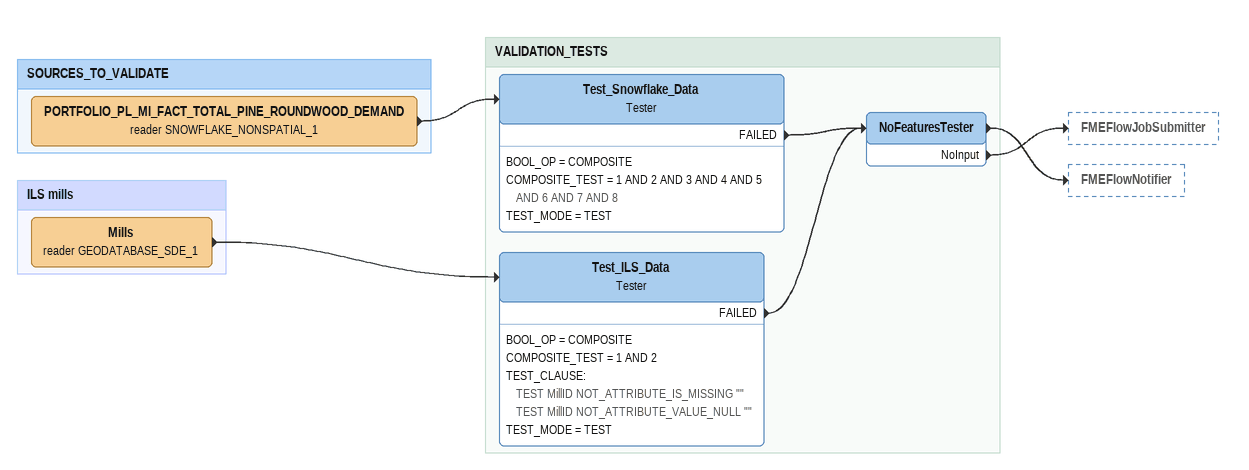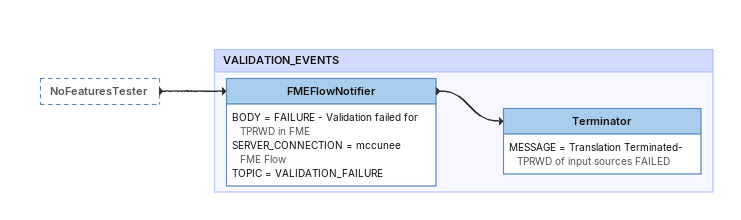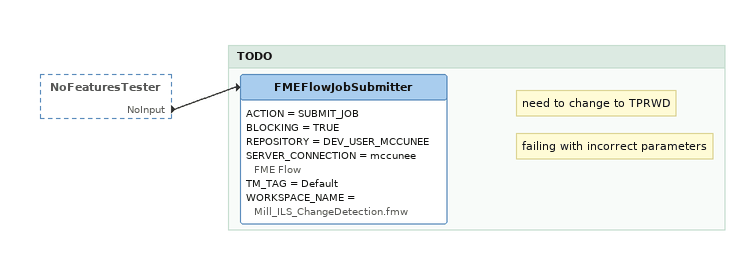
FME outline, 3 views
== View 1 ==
Bookmark: SOURCES_TO_VALIDATE
PORTFOLIO_PL_MI_FACT_TOTAL_PINE_ROUNDWOOD_DEMAND (reader SNOWFLAKE_NONSPATIAL_1)
    -> Test_Snowflake_Data

Bookmark: VALIDATION_TESTS
Test_Snowflake_Data: Tester
    BOOL_OP = COMPOSITE
    COMPOSITE_TEST = 1 AND 2 AND 3 AND 4 AND 5 AND 6 AND 7 AND 8
    TEST_MODE = TEST
    FAILED -> NoFeaturesTester
Test_ILS_Data: Tester
    BOOL_OP = COMPOSITE
    COMPOSITE_TEST = 1 AND 2
    TEST_CLAUSE:
      TEST MillID NOT_ATTRIBUTE_IS_MISSING ""
      TEST MillID NOT_ATTRIBUTE_VALUE_NULL ""
    TEST_MODE = TEST
    FAILED -> NoFeaturesTester
NoFeaturesTester
    NoInput -> FMEFlowJobSubmitter
    -> FMEFlowNotifier

Bookmark: ILS mills
Mills (reader GEODATABASE_SDE_1)
    -> Test_ILS_Data

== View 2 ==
NoFeaturesTester [outside]
    -> FMEFlowNotifier

Bookmark: VALIDATION_EVENTS
FMEFlowNotifier
    BODY = FAILURE - Validation failed for TPRWD in FME
    SERVER_CONNECTION = mccunee FME Flow
    TOPIC = VALIDATION_FAILURE
    -> Terminator
Terminator
    MESSAGE = Translation Terminated- TPRWD of input sources FAILED

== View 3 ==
NoFeaturesTester [outside]
    NoInput -> FMEFlowJobSubmitter

Bookmark: TODO
Note: need to change to TPRWD
Note: failing with incorrect parameters
FMEFlowJobSubmitter
    ACTION = SUBMIT_JOB
    BLOCKING = TRUE
    REPOSITORY = DEV_USER_MCCUNEE
    SERVER_CONNECTION = mccunee FME Flow
    TM_TAG = Default
    WORKSPACE_NAME = Mill_ILS_ChangeDetection.fmw
